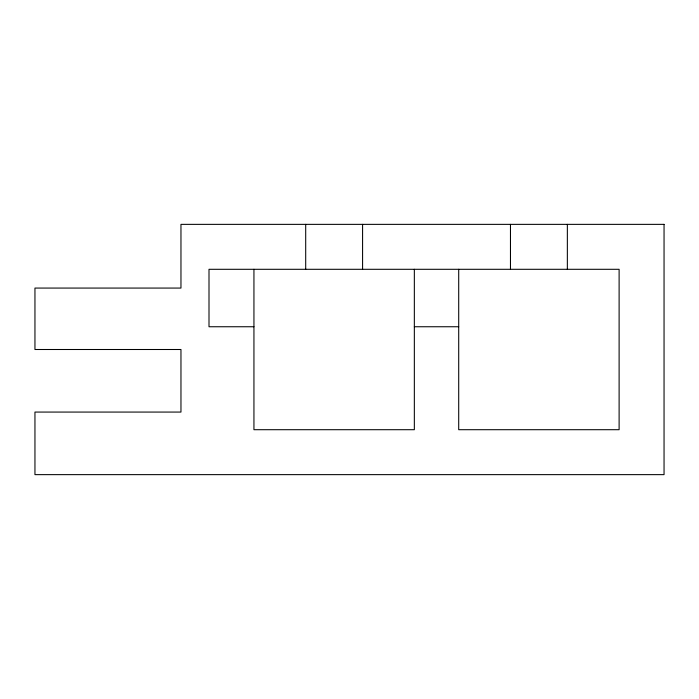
<?xml version="1.0" encoding="UTF-8"?>
<svg xmlns="http://www.w3.org/2000/svg" width="699" height="699" viewBox="0 0 699 699"><rect width="100%" height="100%" fill="white"/><g stroke="black" fill="none" stroke-linecap="round" stroke-linejoin="round"><path stroke-width="1.05" d="M253.938 326.748L209.001 326.748L209.001 269.298L619.113 269.298L619.113 429.702L458.71 429.702L458.71 269.298M414.341 326.748L458.71 326.748M567.352 224.362L567.352 269.298M510.471 224.362L510.471 269.298M414.341 269.298L414.341 429.702L253.938 429.702L253.938 269.298M362.58 224.362L362.58 269.298M305.699 224.362L305.699 269.298M664.05 224.362L180.962 224.362L180.962 288.067L34.95 288.067L34.95 349.5L180.962 349.5L180.962 412.069L34.95 412.069L34.95 474.638L664.05 474.638L664.05 224.362"/></g></svg>
